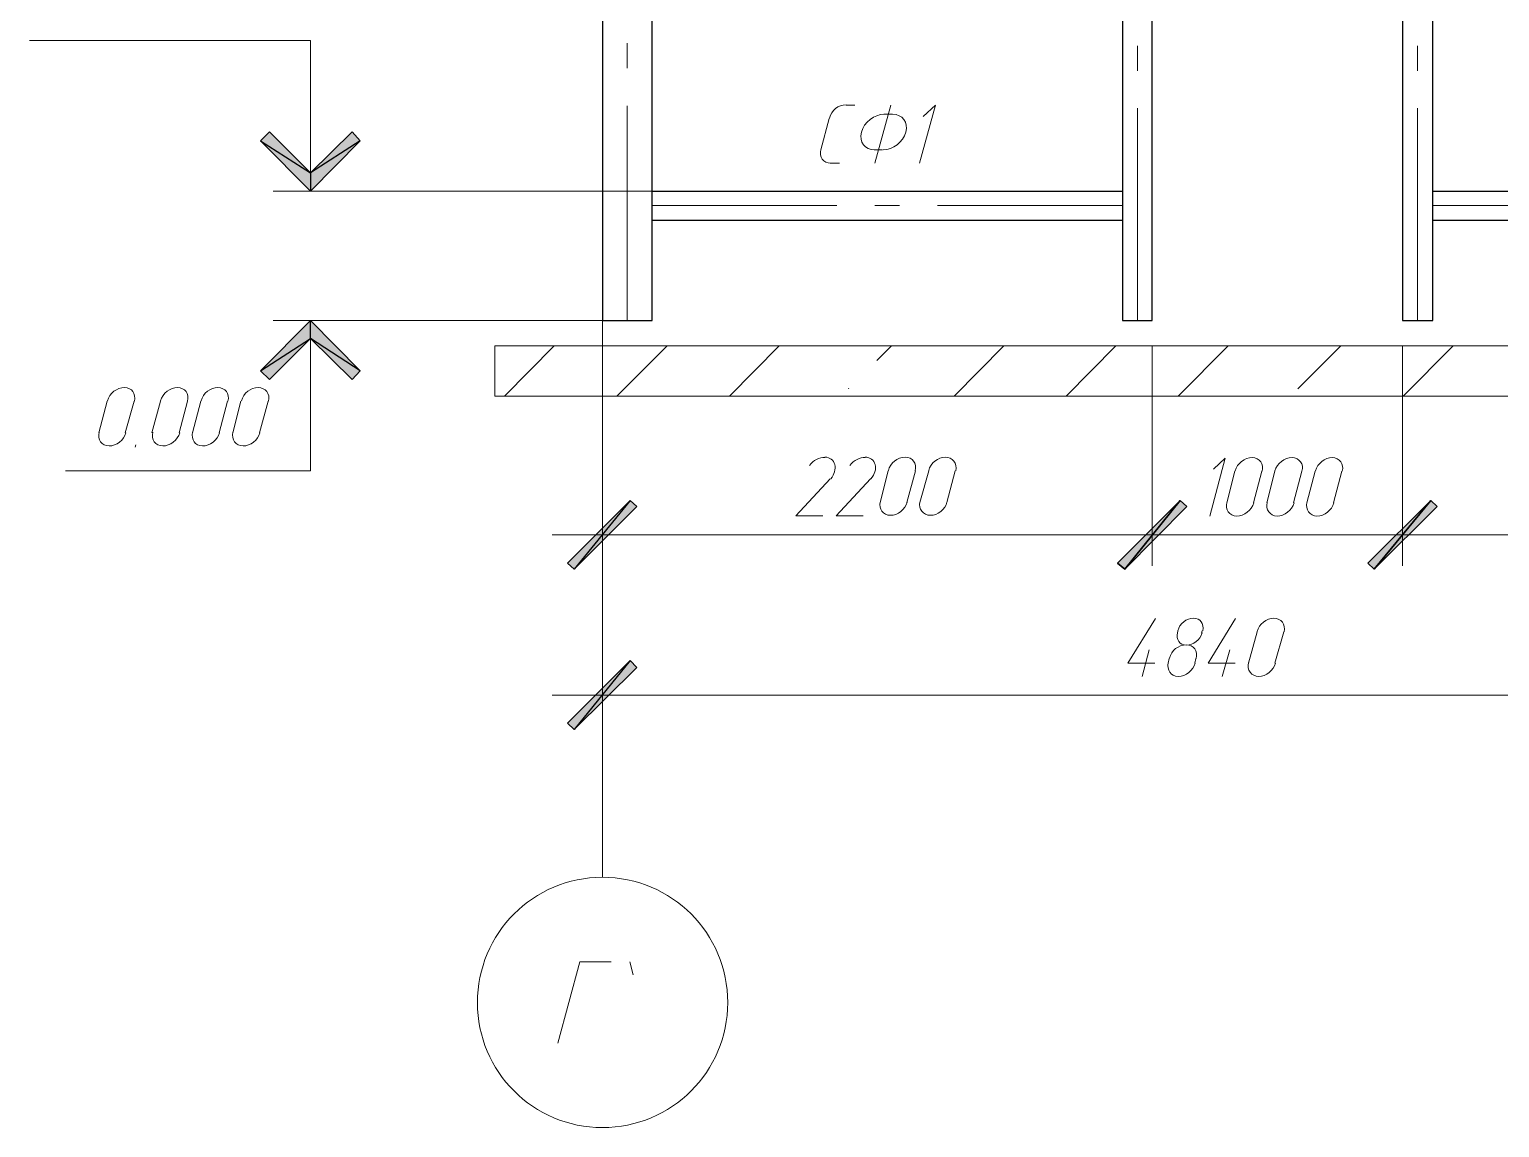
# Model space of a CAD drawing. Header units: millimetres. Extents: x -678 to 5260, y -935 to 3264.
# Drawn here: x 3195 to 3783, y 111 to 550 of the extents above; entities that cross this region are included whole.
import ezdxf

# ---------------------------------------------------------------- set-up
doc = ezdxf.new("R2010")
doc.units = ezdxf.units.MM
doc.header["$MEASUREMENT"] = 0
doc.layers.get('0').update_dxf_attribs({"linetype": 'CONTINUOUS'})

msp = doc.modelspace()

# ---------------------------------------------------------------- hatches: boundary and pattern name
at = {"true_color": 0x000007}
h = msp.add_hatch(color=7, dxfattribs=at)
h.paths.add_polyline_path([(3307.6645, 485.20363), (3287.74748, 505.28662), (3307.6645, 492.50654)])
h.paths.add_polyline_path([(3287.74748, 505.28662), (3307.6645, 492.50654), (3291.23296, 508.93807)])
h = msp.add_hatch(color=7, dxfattribs=at)
h.paths.add_polyline_path([(3307.6645, 485.20363), (3327.58151, 505.28662), (3307.6645, 492.50654)])
h.paths.add_polyline_path([(3327.58151, 505.28662), (3307.6645, 492.50654), (3324.26201, 508.93807)])
h = msp.add_hatch(color=7, dxfattribs=at)
h.paths.add_polyline_path([(3307.6645, 433.4194), (3287.74748, 413.33641), (3307.6645, 426.28247)])
h.paths.add_polyline_path([(3287.74748, 413.33641), (3307.6645, 426.28247), (3291.23296, 409.85094)])
h = msp.add_hatch(color=7, dxfattribs=at)
h.paths.add_polyline_path([(3307.6645, 433.4194), (3327.58151, 413.33641), (3307.6645, 426.28247)])
h.paths.add_polyline_path([(3327.58151, 413.33641), (3307.6645, 426.28247), (3324.26201, 409.85094)])
h = msp.add_hatch(color=7, dxfattribs=at)
h.paths.add_polyline_path([(3438.12093, 359.06255), (3435.46533, 361.55218), (3413.05869, 334.00031)])
h.paths.add_polyline_path([(3435.46533, 361.55218), (3413.05869, 334.00031), (3410.40308, 336.48994)])
h = msp.add_hatch(color=7, dxfattribs=at)
h.paths.add_polyline_path([(3658.03794, 359.06255), (3655.38234, 361.55218), (3633.14167, 334.00031)])
h.paths.add_polyline_path([(3655.38234, 361.55218), (3633.14167, 334.00031), (3630.3201, 336.48994)])
h = msp.add_hatch(color=7, dxfattribs=at)
h.paths.add_polyline_path([(3630.3201, 336.48994), (3633.14167, 334.00031), (3655.38234, 361.55218)])
h.paths.add_polyline_path([(3633.14167, 334.00031), (3655.38234, 361.55218), (3658.03794, 359.06255)])
h = msp.add_hatch(color=7, dxfattribs=at)
h.paths.add_polyline_path([(3730.40308, 336.48994), (3732.89271, 334.00031), (3755.46533, 361.55218)])
h.paths.add_polyline_path([(3732.89271, 334.00031), (3755.46533, 361.55218), (3758.12093, 359.06255)])
h = msp.add_hatch(color=7, dxfattribs=at)
h.paths.add_polyline_path([(3758.12093, 359.06255), (3755.46533, 361.55218), (3732.89271, 334.00031)])
h.paths.add_polyline_path([(3755.46533, 361.55218), (3732.89271, 334.00031), (3730.40308, 336.48994)])
h = msp.add_hatch(color=7, dxfattribs=at)
h.paths.add_polyline_path([(3438.12093, 294.66421), (3435.46533, 297.48579), (3413.05869, 269.93392)])
h.paths.add_polyline_path([(3435.46533, 297.48579), (3413.05869, 269.93392), (3410.40308, 272.42355)])

# ---------------------------------------------------------------- linework, layer by layer
at = {"color": 7, "linetype": 'Continuous', "lineweight": 25, "true_color": 0x000007}
for points in [[(3424.34499, 433.4194), (3444.26201, 433.4194), (3444.26201, 885.36961), (3424.34499, 885.36961)], [(3632.3118, 433.4194), (3644.09603, 433.4194), (3644.09603, 643.37791), (3632.3118, 643.37791)], [(3744.17902, 433.4194), (3756.2952, 433.4194), (3756.2952, 643.37791), (3744.17902, 643.37791)], [(3444.26201, 485.20363), (3632.3118, 485.20363), (3632.3118, 473.4194), (3444.26201, 473.4194)], [(3756.2952, 485.20363), (3898.20391, 485.20363), (3898.20391, 473.4194), (3756.2952, 473.4194)]]:
    msp.add_lwpolyline(points, close=True, dxfattribs=at)
at = {"color": 7, "linetype": 'Continuous', "lineweight": 9, "true_color": 0x000007}
for points in [[(3424.34499, 547.4443), (3424.34499, 537.48579), (3424.34499, 537.48579)], [(3307.6645, 545.4526), (3195.29935, 545.4526), (3195.29935, 545.4526)], [(3307.6645, 485.20363), (3307.6645, 545.4526), (3307.6645, 545.4526)], [(3434.3035, 534.33226), (3434.3035, 544.29077), (3434.3035, 544.29077)], [(3638.2869, 533.33641), (3638.2869, 543.29492), (3638.2869, 543.29492)], [(3750.15412, 533.33641), (3750.15412, 543.29492), (3750.15412, 543.29492)], [(3424.34499, 522.71401), (3424.34499, 363.54388), (3424.34499, 310.59782), (3424.34499, 210.84679)], [(3434.3035, 433.4194), (3434.3035, 519.22853), (3434.3035, 519.22853)], [(3521.77238, 519.56048), (3525.25786, 519.56048), (3525.25786, 519.56048)], [(3533.22466, 496.32397), (3539.69769, 519.56048), (3539.69769, 519.56048)], [(3552.64375, 515.07915), (3557.45703, 519.56048), (3551.14997, 496.32397)], [(3638.2869, 433.4194), (3638.2869, 518.39865), (3638.2869, 518.39865)], [(3750.15412, 433.4194), (3750.15412, 518.39865), (3750.15412, 518.39865)], [(3511.6479, 501.63517), (3514.9674, 514.24928), (3514.9674, 514.24928)], [(3540.36159, 515.90903), (3536.87611, 515.90903), (3536.87611, 515.90903)], [(3533.05869, 501.63517), (3536.37819, 501.63517), (3536.37819, 501.63517)], [(3515.46533, 496.32397), (3519.11678, 496.32397), (3519.11678, 496.32397)], [(3444.26201, 485.20363), (3292.72674, 485.20363), (3292.72674, 485.20363)], [(3444.26201, 479.3945), (3518.12093, 479.3945), (3518.12093, 479.3945)], [(3533.22466, 479.3945), (3543.18317, 479.3945), (3543.18317, 479.3945)], [(3558.2869, 479.3945), (3632.3118, 479.3945), (3632.3118, 479.3945)], [(3756.2952, 479.3945), (3807.24956, 479.3945), (3807.24956, 479.3945)], [(3424.34499, 433.4194), (3292.72674, 433.4194), (3292.72674, 433.4194)], [(3307.6645, 433.4194), (3307.6645, 373.33641), (3307.6645, 373.33641)], [(3385.17487, 403.21193), (3405.09188, 423.29492), (3405.09188, 423.29492)], [(3430.15412, 403.21193), (3450.23711, 423.29492), (3450.23711, 423.29492)], [(3475.13337, 403.21193), (3495.05039, 423.29492), (3495.05039, 423.29492)], [(3534.05454, 417.48579), (3539.86367, 423.29492), (3539.86367, 423.29492)], [(3564.92591, 403.21193), (3584.84292, 423.29492), (3584.84292, 423.29492)], [(3609.73918, 403.21193), (3629.6562, 423.29492), (3629.6562, 423.29492)], [(3644.09603, 423.29492), (3644.09603, 335.32811), (3644.09603, 335.32811)], [(3644.09603, 423.29492), (3644.09603, 335.32811), (3644.09603, 335.32811)], [(3654.55246, 403.21193), (3674.46947, 423.29492), (3674.46947, 423.29492)], [(3702.35329, 406.19948), (3719.6147, 423.29492), (3719.6147, 423.29492)], [(3744.17902, 423.29492), (3744.17902, 335.32811), (3744.17902, 335.32811)], [(3744.17902, 423.29492), (3744.17902, 335.32811), (3744.17902, 335.32811)], [(3744.51097, 403.21193), (3764.42798, 423.29492), (3764.42798, 423.29492)], [(3522.9342, 406.19948), (3522.76823, 406.36546), (3522.76823, 406.36546)], [(3226.33669, 401.22023), (3223.01719, 388.60612), (3223.01719, 388.60612)], [(3233.6396, 388.60612), (3237.12508, 401.22023), (3237.12508, 401.22023)], [(3247.74748, 401.22023), (3244.26201, 388.60612), (3244.26201, 388.60612)], [(3255.21636, 388.60612), (3258.53586, 401.22023), (3258.53586, 401.22023)], [(3263.84707, 401.22023), (3260.52757, 388.60612), (3260.52757, 388.60612)], [(3271.14997, 388.60612), (3274.46947, 401.22023), (3274.46947, 401.22023)], [(3279.78068, 401.22023), (3276.62715, 388.60612), (3276.62715, 388.60612)], [(3287.24956, 388.60612), (3290.73503, 401.22023), (3290.73503, 401.22023)], [(3237.623, 382.79699), (3237.78898, 383.79284), (3237.78898, 383.79284)], [(3424.34499, 380.97127), (3424.34499, 335.32811), (3424.34499, 335.32811)], [(3668.66035, 374.00031), (3673.30765, 378.48164), (3667.16657, 355.24513)], [(3307.6645, 373.33641), (3209.73918, 373.33641), (3209.73918, 373.33641)], [(3538.53586, 373.33641), (3535.38234, 360.72231), (3535.38234, 360.72231)], [(3546.00474, 360.72231), (3549.49022, 373.33641), (3549.49022, 373.33641)], [(3554.80142, 373.33641), (3551.31595, 360.72231), (3551.31595, 360.72231)], [(3562.10433, 360.72231), (3565.42383, 373.33641), (3565.42383, 373.33641)], [(3677.12508, 373.17044), (3673.97155, 360.55633), (3673.97155, 360.55633)], [(3684.59396, 360.55633), (3687.91346, 373.17044), (3687.91346, 373.17044)], [(3693.22466, 373.17044), (3689.90516, 360.55633), (3689.90516, 360.55633)], [(3700.69354, 360.55633), (3704.01304, 373.17044), (3704.01304, 373.17044)], [(3709.32425, 373.17044), (3706.00474, 360.55633), (3706.00474, 360.55633)], [(3716.62715, 360.55633), (3719.94665, 373.17044), (3719.94665, 373.17044)], [(3512.47777, 355.4111), (3501.68939, 355.4111), (3515.46533, 370.18289)], [(3528.57736, 355.4111), (3517.78898, 355.4111), (3531.56491, 370.18289)], [(3424.34499, 353.58538), (3424.34499, 271.09575), (3424.34499, 271.09575)], [(3664.34499, 347.77625), (3404.26201, 347.77625), (3404.26201, 347.77625)], [(3624.17902, 347.77625), (3764.26201, 347.77625), (3764.26201, 347.77625)], [(3724.26201, 347.77625), (3928.24541, 347.77625), (3928.24541, 347.77625)], [(3645.25786, 296.48994), (3634.46947, 296.48994), (3645.42383, 314.24928)], [(3677.29105, 296.48994), (3666.50267, 296.48994), (3677.45703, 314.24928)], [(3654.38649, 309.436), (3654.22051, 308.44015), (3654.22051, 308.44015)], [(3663.84707, 308.44015), (3664.17902, 309.436), (3664.17902, 309.436)], [(3686.08773, 308.93807), (3682.60225, 296.48994), (3682.60225, 296.48994)], [(3693.22466, 296.48994), (3696.71014, 308.93807), (3696.71014, 308.93807)], [(3640.11263, 291.17874), (3642.9342, 301.80114), (3642.9342, 301.80114)], [(3672.14582, 291.17874), (3675.13337, 301.80114), (3675.13337, 301.80114)], [(3650.90101, 298.31567), (3650.56906, 296.48994), (3650.56906, 296.48994)], [(3661.19147, 296.48994), (3661.52342, 298.31567), (3661.52342, 298.31567)], [(3404.26201, 283.70986), (3928.24541, 283.70986), (3928.24541, 283.70986)], [(3406.58566, 144.45675), (3415.38234, 176.98787), (3427.83047, 176.98787)], [(3435.29935, 176.98787), (3436.62715, 171.84264), (3436.62715, 171.84264)]]:
    msp.add_lwpolyline(points, dxfattribs=at)
at = {"color": 7, "linetype": 'Continuous', "lineweight": -2, "true_color": 0x000007}
for points in [[(3287.74748, 505.28662), (3307.6645, 492.50654), (3291.23296, 508.93807)], [(3327.58151, 505.28662), (3307.6645, 492.50654), (3324.26201, 508.93807)], [(3307.6645, 485.20363), (3287.74748, 505.28662), (3307.6645, 492.50654)], [(3307.6645, 485.20363), (3327.58151, 505.28662), (3307.6645, 492.50654)], [(3307.6645, 433.4194), (3287.74748, 413.33641), (3307.6645, 426.28247)], [(3307.6645, 433.4194), (3327.58151, 413.33641), (3307.6645, 426.28247)], [(3287.74748, 413.33641), (3307.6645, 426.28247), (3291.23296, 409.85094)], [(3327.58151, 413.33641), (3307.6645, 426.28247), (3324.26201, 409.85094)], [(3435.46533, 361.55218), (3413.05869, 334.00031), (3410.40308, 336.48994)], [(3438.12093, 359.06255), (3435.46533, 361.55218), (3413.05869, 334.00031)], [(3655.38234, 361.55218), (3633.14167, 334.00031), (3630.3201, 336.48994)], [(3630.3201, 336.48994), (3633.14167, 334.00031), (3655.38234, 361.55218)], [(3658.03794, 359.06255), (3655.38234, 361.55218), (3633.14167, 334.00031)], [(3633.14167, 334.00031), (3655.38234, 361.55218), (3658.03794, 359.06255)], [(3730.40308, 336.48994), (3732.89271, 334.00031), (3755.46533, 361.55218)], [(3755.46533, 361.55218), (3732.89271, 334.00031), (3730.40308, 336.48994)], [(3732.89271, 334.00031), (3755.46533, 361.55218), (3758.12093, 359.06255)], [(3758.12093, 359.06255), (3755.46533, 361.55218), (3732.89271, 334.00031)], [(3435.46533, 297.48579), (3413.05869, 269.93392), (3410.40308, 272.42355)], [(3438.12093, 294.66421), (3435.46533, 297.48579), (3413.05869, 269.93392)]]:
    msp.add_lwpolyline(points, close=True, dxfattribs=at)
at = {"color": 7, "linetype": 'Continuous', "lineweight": 9, "true_color": 0x000007}
msp.add_lwpolyline([(4438.2869, 423.29492), (3381.35744, 423.29492), (3381.35744, 403.21193), (4438.2869, 403.21193)], close=True, dxfattribs=at)
for points in [[(3521.77238, 519.72645), (3518.78483, 519.72645), (3515.79728, 517.4028), (3515.13337, 514.41525)], [(3511.6479, 501.80114), (3510.984, 498.81359), (3512.64375, 496.48994), (3515.6313, 496.32397)], [(3233.30765, 406.69741), (3230.3201, 406.69741), (3227.33254, 404.37376), (3226.50267, 401.38621)], [(3237.29105, 401.22023), (3237.95495, 404.20778), (3236.2952, 406.53143), (3233.30765, 406.69741)], [(3254.55246, 406.69741), (3251.56491, 406.69741), (3248.57736, 404.37376), (3247.74748, 401.38621)], [(3258.53586, 401.22023), (3259.19976, 404.20778), (3257.54001, 406.53143), (3254.55246, 406.69741)], [(3270.65205, 406.69741), (3267.6645, 406.69741), (3264.67694, 404.37376), (3264.01304, 401.38621)], [(3274.63545, 401.22023), (3275.46533, 404.20778), (3273.6396, 406.53143), (3270.65205, 406.69741)], [(3286.75163, 406.69741), (3283.76408, 406.69741), (3280.77653, 404.37376), (3280.11263, 401.38621)], [(3290.90101, 401.22023), (3291.56491, 404.20778), (3289.73918, 406.53143), (3286.75163, 406.69741)], [(3223.18317, 388.7721), (3222.35329, 385.78455), (3224.17902, 383.46089), (3227.16657, 383.29492)], [(3227.16657, 383.29492), (3230.15412, 383.29492), (3233.14167, 385.61857), (3233.80557, 388.60612)], [(3244.59396, 388.7721), (3243.93006, 385.78455), (3245.58981, 383.46089), (3248.57736, 383.29492)], [(3248.57736, 383.29492), (3251.56491, 383.29492), (3254.55246, 385.61857), (3255.38234, 388.60612)], [(3260.52757, 388.7721), (3259.86367, 385.78455), (3261.52342, 383.46089), (3264.51097, 383.29492)], [(3264.51097, 383.29492), (3267.49852, 383.29492), (3270.48607, 385.61857), (3271.31595, 388.60612)], [(3276.62715, 388.7721), (3275.96325, 385.78455), (3277.78898, 383.46089), (3280.77653, 383.29492)], [(3280.77653, 383.29492), (3283.59811, 383.29492), (3286.75163, 385.61857), (3287.41553, 388.60612)], [(3513.30765, 378.64762), (3511.14997, 378.81359), (3508.66035, 377.65177), (3507.16657, 375.49409)], [(3529.40723, 378.64762), (3527.24956, 378.81359), (3524.92591, 377.65177), (3523.26615, 375.49409)], [(3545.34084, 378.81359), (3542.35329, 378.81359), (3539.36574, 376.48994), (3538.70184, 373.50239)], [(3549.32425, 373.33641), (3550.15412, 376.32397), (3548.3284, 378.81359), (3545.34084, 378.81359)], [(3561.44043, 378.81359), (3558.61885, 378.81359), (3555.46533, 376.48994), (3554.80142, 373.50239)], [(3565.58981, 373.33641), (3566.25371, 376.32397), (3564.42798, 378.81359), (3561.44043, 378.81359)], [(3684.09603, 378.64762), (3681.10848, 378.64762), (3678.12093, 376.32397), (3677.29105, 373.33641)], [(3688.07943, 373.17044), (3688.90931, 376.15799), (3687.08358, 378.48164), (3684.09603, 378.64762)], [(3700.02964, 378.64762), (3697.04209, 378.64762), (3694.05454, 376.32397), (3693.22466, 373.33641)], [(3704.01304, 373.17044), (3704.84292, 376.15799), (3703.01719, 378.48164), (3700.02964, 378.64762)], [(3716.12923, 378.64762), (3713.14167, 378.64762), (3710.15412, 376.32397), (3709.49022, 373.33641)], [(3720.11263, 373.17044), (3720.9425, 376.15799), (3719.11678, 378.48164), (3716.12923, 378.64762)], [(3535.38234, 360.88828), (3534.71844, 358.0667), (3536.54416, 355.57708), (3539.53172, 355.57708)], [(3539.53172, 355.57708), (3542.35329, 355.4111), (3545.50682, 357.90073), (3546.17072, 360.88828)], [(3551.31595, 360.88828), (3550.65205, 358.0667), (3552.47777, 355.57708), (3555.46533, 355.57708)], [(3555.46533, 355.57708), (3558.2869, 355.4111), (3561.44043, 357.90073), (3562.10433, 360.88828)], [(3673.97155, 360.72231), (3673.14167, 357.73475), (3674.9674, 355.4111), (3677.95495, 355.24513)], [(3677.95495, 355.24513), (3680.9425, 355.24513), (3683.93006, 357.56878), (3684.75993, 360.55633)], [(3690.07113, 360.72231), (3689.40723, 357.73475), (3691.23296, 355.4111), (3694.05454, 355.24513)], [(3694.05454, 355.24513), (3697.04209, 355.24513), (3700.02964, 357.56878), (3700.85952, 360.55633)], [(3706.00474, 360.72231), (3705.34084, 357.73475), (3707.16657, 355.4111), (3709.98815, 355.24513)], [(3709.98815, 355.24513), (3712.9757, 355.24513), (3715.96325, 357.56878), (3716.79313, 360.55633)], [(3692.72674, 314.41525), (3689.90516, 314.41525), (3686.75163, 312.0916), (3686.08773, 309.10405)], [(3696.87611, 308.93807), (3697.54001, 311.92562), (3695.71429, 314.41525), (3692.72674, 314.41525)], [(3682.60225, 296.65592), (3681.93835, 293.66836), (3683.76408, 291.17874), (3686.75163, 291.17874)], [(3686.75163, 291.17874), (3689.57321, 291.17874), (3692.72674, 293.50239), (3693.39064, 296.48994)]]:
    msp.add_open_spline(points, degree=3, dxfattribs=at)
for points, knots in [([(3537.04209, 515.90903), (3533.05869, 515.90903), (3528.90931, 512.7555), (3527.91346, 508.7721), (3527.91346, 508.7721), (3526.91761, 504.7887), (3529.24126, 501.63517), (3533.22466, 501.63517)], [0, 0, 0, 0, 0.125, 0.125, 0.125, 0.125001, 1, 1, 1, 1]), ([(3536.54416, 501.63517), (3540.52757, 501.63517), (3544.51097, 504.7887), (3545.67279, 508.7721), (3545.67279, 508.7721), (3546.66864, 512.7555), (3544.34499, 515.90903), (3540.36159, 515.90903)], [0, 0, 0, 0, 0.125, 0.125, 0.125, 0.125001, 1, 1, 1, 1]), ([(3515.6313, 370.18289), (3517.12508, 372.00861), (3517.623, 374.00031), (3517.29105, 375.82604), (3517.29105, 375.82604), (3516.79313, 377.65177), (3515.29935, 378.81359), (3513.30765, 378.81359)], [0, 0, 0, 0, 0.125, 0.125, 0.125, 0.125001, 1, 1, 1, 1]), ([(3531.73089, 370.18289), (3533.22466, 372.00861), (3533.88856, 374.00031), (3533.39064, 375.82604), (3533.39064, 375.82604), (3532.89271, 377.65177), (3531.39893, 378.81359), (3529.40723, 378.81359)], [0, 0, 0, 0, 0.125, 0.125, 0.125, 0.125001, 1, 1, 1, 1]), ([(3664.34499, 309.436), (3665.00889, 312.25758), (3663.34914, 314.41525), (3660.69354, 314.41525), (3660.69354, 314.41525), (3657.87196, 314.41525), (3655.05039, 312.25758), (3654.38649, 309.436)], [0, 0, 0, 0, 0.125, 0.125, 0.125, 0.125001, 1, 1, 1, 1]), ([(3654.22051, 308.60612), (3653.55661, 305.95052), (3655.05039, 303.62687), (3657.87196, 303.62687), (3657.87196, 303.62687), (3660.52757, 303.62687), (3663.34914, 305.78455), (3664.17902, 308.60612)], [0, 0, 0, 0, 0.125, 0.125, 0.125, 0.125001, 1, 1, 1, 1]), ([(3661.68939, 298.31567), (3662.51927, 301.30322), (3660.69354, 303.79284), (3657.70599, 303.79284), (3657.70599, 303.79284), (3654.71844, 303.79284), (3651.73089, 301.46919), (3651.06698, 298.48164)], [0, 0, 0, 0, 0.125, 0.125, 0.125, 0.125001, 1, 1, 1, 1]), ([(3650.56906, 296.65592), (3649.90516, 293.66836), (3651.56491, 291.17874), (3654.55246, 291.17874), (3654.55246, 291.17874), (3657.54001, 291.17874), (3660.52757, 293.50239), (3661.35744, 296.48994)], [0, 0, 0, 0, 0.125, 0.125, 0.125, 0.125001, 1, 1, 1, 1]), ([(3474.46947, 160.72231), (3474.46947, 188.44015), (3452.06284, 210.84679), (3424.34499, 210.84679), (3424.34499, 210.84679), (3396.79313, 210.84679), (3374.38649, 188.44015), (3374.38649, 160.72231), (3374.38649, 160.72231), (3374.38649, 133.17044), (3396.79313, 110.7638), (3424.34499, 110.7638), (3424.34499, 110.7638), (3452.06284, 110.7638), (3474.46947, 133.17044), (3474.46947, 160.72231)], [0, 0, 0, 0, 0.0625, 0.0625, 0.0625, 0.062501, 0.125, 0.125, 0.125, 0.125001, 0.1875, 0.1875, 0.1875, 0.187501, 1, 1, 1, 1])]:
    msp.add_open_spline(points, degree=3, knots=knots, dxfattribs=at)

doc.saveas('drawing.dxf')
